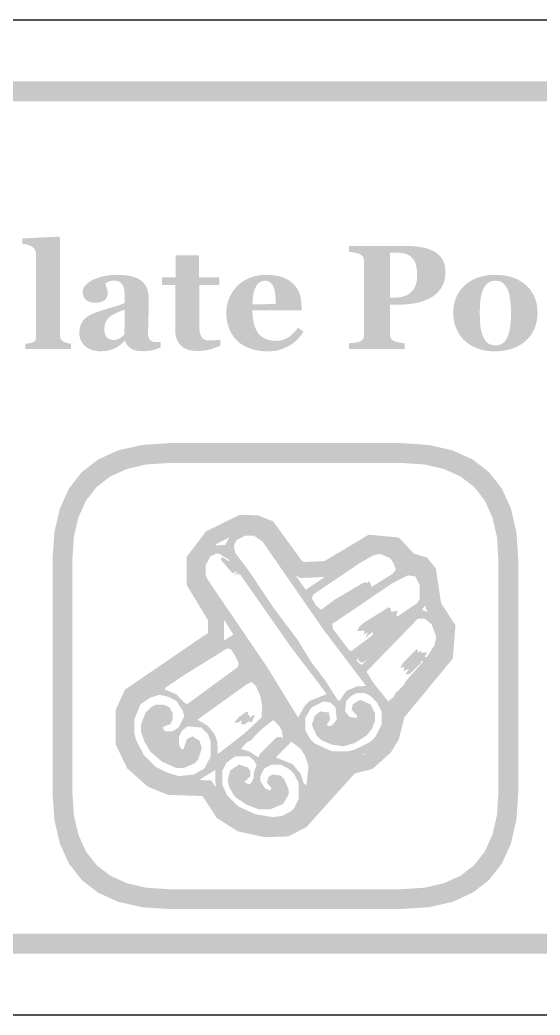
# Model space of a CAD drawing. Header units: millimetres. Extents: x 6 to 594, y 82 to 394.
# Drawn here: x 111.04 to 121.54, y 159.76 to 179.84 of the extents above; entities that cross this region are included whole.
import ezdxf

# ---------------------------------------------------------------- set-up
doc = ezdxf.new("R2010")
doc.units = ezdxf.units.MM
doc.layers.add('CUT', color=1, linetype='Continuous')
doc.layers.add('RASTER', color=7, linetype='Continuous')

msp = doc.modelspace()

# ---------------------------------------------------------------- hatches: boundary and pattern name
at = {"layer": 'RASTER'}
h = msp.add_hatch(color=7, dxfattribs=at)
h.paths.add_polyline_path([(75.2, 176.4), (75.234, 176.916), (75.338, 177.363), (75.509, 177.741), (75.75, 178.05), (76.059, 178.291), (76.438, 178.463), (76.884, 178.566), (77.4, 178.6), (134.6, 178.6), (135.116, 178.566), (135.563, 178.463), (135.941, 178.291), (136.25, 178.05), (136.491, 177.741), (136.663, 177.363), (136.766, 176.916), (136.8, 176.4), (136.8, 163.2), (136.766, 162.684), (136.663, 162.238), (136.491, 161.859), (136.25, 161.55), (135.941, 161.309), (135.563, 161.138), (135.116, 161.034), (134.6, 161), (77.4, 161), (76.884, 161.034), (76.438, 161.138), (76.059, 161.309), (75.75, 161.55), (75.509, 161.859), (75.338, 162.238), (75.234, 162.684), (75.2, 163.2)])
h.paths.add_polyline_path([(75.6, 176.4), (75.6, 163.2), (75.628, 162.778), (75.712, 162.413), (75.853, 162.103), (76.05, 161.85), (76.303, 161.653), (76.613, 161.513), (76.978, 161.428), (77.4, 161.4), (134.6, 161.4), (135.022, 161.428), (135.388, 161.513), (135.697, 161.653), (135.95, 161.85), (136.147, 162.103), (136.288, 162.413), (136.372, 162.778), (136.4, 163.2), (136.4, 176.4), (136.372, 176.822), (136.288, 177.188), (136.147, 177.497), (135.95, 177.75), (135.697, 177.947), (135.388, 178.088), (135.022, 178.172), (134.6, 178.2), (77.4, 178.2), (76.978, 178.172), (76.613, 178.088), (76.303, 177.947), (76.05, 177.75), (75.853, 177.497), (75.712, 177.188), (75.628, 176.822), (75.6, 176.4)])
for points in [[(112.07, 173.2), (111.151, 173.2), (111.151, 173.307), (111.161, 173.308), (111.17, 173.308), (111.179, 173.309), (111.189, 173.31), (111.198, 173.311), (111.207, 173.312), (111.216, 173.313), (111.225, 173.314), (111.234, 173.315), (111.243, 173.317), (111.251, 173.318), (111.259, 173.32), (111.267, 173.322), (111.274, 173.324), (111.282, 173.326), (111.289, 173.329), (111.3, 173.334), (111.31, 173.339), (111.32, 173.344), (111.328, 173.35), (111.336, 173.357), (111.342, 173.364), (111.348, 173.371), (111.353, 173.379), (111.356, 173.388), (111.36, 173.397), (111.363, 173.407), (111.365, 173.418), (111.367, 173.429), (111.368, 173.441), (111.369, 173.453), (111.369, 173.467), (111.369, 175.09), (111.369, 175.103), (111.368, 175.117), (111.366, 175.13), (111.364, 175.143), (111.361, 175.156), (111.357, 175.169), (111.352, 175.181), (111.347, 175.193), (111.341, 175.204), (111.334, 175.215), (111.327, 175.225), (111.32, 175.235), (111.312, 175.244), (111.304, 175.252), (111.295, 175.259), (111.286, 175.265), (111.278, 175.27), (111.269, 175.275), (111.26, 175.28), (111.249, 175.284), (111.238, 175.289), (111.225, 175.293), (111.212, 175.298), (111.197, 175.302), (111.183, 175.306), (111.168, 175.31), (111.155, 175.313), (111.141, 175.316), (111.129, 175.318), (111.116, 175.32), (111.104, 175.322), (111.093, 175.323), (111.093, 175.429), (111.829, 175.468), (111.851, 175.444), (111.851, 173.486), (111.852, 173.472), (111.853, 173.46), (111.854, 173.448), (111.856, 173.437), (111.859, 173.426), (111.862, 173.416), (111.866, 173.406), (111.87, 173.398), (111.875, 173.39), (111.881, 173.382), (111.888, 173.375), (111.895, 173.368), (111.903, 173.361), (111.912, 173.355), (111.922, 173.35), (111.932, 173.345), (111.939, 173.342), (111.947, 173.339), (111.954, 173.336), (111.962, 173.333), (111.97, 173.33), (111.977, 173.327), (111.985, 173.324), (111.993, 173.322), (112.002, 173.319), (112.01, 173.317), (112.019, 173.315), (112.029, 173.313), (112.038, 173.311), (112.048, 173.309), (112.059, 173.308), (112.07, 173.307)], [(115.087, 173.267), (115.064, 173.257), (115.039, 173.247), (115.015, 173.238), (114.99, 173.228), (114.965, 173.219), (114.939, 173.21), (114.913, 173.202), (114.886, 173.193), (114.859, 173.186), (114.83, 173.179), (114.8, 173.173), (114.768, 173.169), (114.734, 173.165), (114.7, 173.163), (114.663, 173.161), (114.626, 173.16), (114.57, 173.162), (114.519, 173.167), (114.471, 173.176), (114.427, 173.188), (114.386, 173.204), (114.349, 173.223), (114.316, 173.246), (114.287, 173.272), (114.261, 173.301), (114.238, 173.333), (114.219, 173.369), (114.204, 173.407), (114.192, 173.448), (114.183, 173.492), (114.178, 173.54), (114.176, 173.59), (114.176, 174.489), (113.912, 174.489), (113.912, 174.647), (114.182, 174.647), (114.182, 175.091), (114.658, 175.091), (114.658, 174.647), (115.068, 174.647), (115.068, 174.489), (114.661, 174.489), (114.661, 173.686), (114.662, 173.645), (114.664, 173.607), (114.668, 173.572), (114.673, 173.54), (114.679, 173.511), (114.688, 173.485), (114.697, 173.463), (114.708, 173.443), (114.722, 173.426), (114.737, 173.412), (114.755, 173.399), (114.775, 173.389), (114.797, 173.381), (114.822, 173.376), (114.85, 173.373), (114.879, 173.371), (114.89, 173.371), (114.901, 173.372), (114.913, 173.372), (114.926, 173.373), (114.941, 173.374), (114.956, 173.375), (114.972, 173.376), (114.989, 173.377), (115.006, 173.379), (115.022, 173.38), (115.036, 173.382), (115.049, 173.383), (115.06, 173.385), (115.071, 173.387), (115.08, 173.389), (115.087, 173.39)]]:
    msp.add_hatch(color=7, dxfattribs=at).paths.add_polyline_path(points)
h = msp.add_hatch(color=7, dxfattribs=at)
h.paths.add_polyline_path([(119.631, 174.759), (119.63, 174.715), (119.627, 174.674), (119.621, 174.634), (119.613, 174.595), (119.603, 174.558), (119.59, 174.523), (119.576, 174.489), (119.559, 174.456), (119.54, 174.425), (119.519, 174.396), (119.496, 174.368), (119.472, 174.341), (119.446, 174.316), (119.419, 174.293), (119.39, 174.271), (119.359, 174.25), (119.325, 174.23), (119.29, 174.212), (119.255, 174.195), (119.217, 174.18), (119.179, 174.165), (119.14, 174.153), (119.099, 174.142), (119.058, 174.132), (119.015, 174.123), (118.97, 174.116), (118.925, 174.109), (118.878, 174.104), (118.83, 174.1), (118.78, 174.097), (118.73, 174.096), (118.677, 174.095), (118.508, 174.095), (118.508, 173.511), (118.508, 173.498), (118.509, 173.485), (118.51, 173.473), (118.513, 173.461), (118.515, 173.45), (118.519, 173.439), (118.523, 173.429), (118.527, 173.419), (118.533, 173.41), (118.539, 173.401), (118.547, 173.392), (118.556, 173.384), (118.566, 173.376), (118.577, 173.369), (118.589, 173.363), (118.603, 173.357), (118.611, 173.354), (118.62, 173.351), (118.63, 173.348), (118.641, 173.345), (118.654, 173.342), (118.667, 173.338), (118.682, 173.335), (118.698, 173.332), (118.714, 173.329), (118.73, 173.326), (118.745, 173.323), (118.759, 173.321), (118.772, 173.319), (118.785, 173.317), (118.798, 173.315), (118.809, 173.314), (118.809, 173.2), (117.683, 173.2), (117.683, 173.314), (117.694, 173.315), (117.706, 173.317), (117.719, 173.318), (117.732, 173.32), (117.747, 173.321), (117.762, 173.323), (117.779, 173.325), (117.796, 173.327), (117.813, 173.329), (117.828, 173.331), (117.842, 173.333), (117.855, 173.336), (117.867, 173.338), (117.877, 173.341), (117.886, 173.344), (117.894, 173.346), (117.907, 173.353), (117.92, 173.359), (117.931, 173.366), (117.941, 173.372), (117.95, 173.38), (117.958, 173.387), (117.964, 173.395), (117.969, 173.404), (117.974, 173.412), (117.977, 173.422), (117.98, 173.433), (117.983, 173.444), (117.985, 173.456), (117.986, 173.469), (117.987, 173.483), (117.988, 173.497), (117.988, 174.964), (117.987, 174.976), (117.986, 174.988), (117.985, 175), (117.983, 175.011), (117.981, 175.022), (117.978, 175.033), (117.974, 175.043), (117.97, 175.052), (117.965, 175.061), (117.959, 175.07), (117.951, 175.079), (117.942, 175.087), (117.932, 175.094), (117.921, 175.101), (117.908, 175.108), (117.894, 175.115), (117.883, 175.119), (117.872, 175.123), (117.859, 175.127), (117.846, 175.131), (117.832, 175.135), (117.817, 175.139), (117.801, 175.143), (117.785, 175.146), (117.768, 175.149), (117.753, 175.152), (117.738, 175.155), (117.725, 175.158), (117.713, 175.16), (117.702, 175.162), (117.692, 175.163), (117.683, 175.164), (117.683, 175.279), (118.83, 175.279), (118.927, 175.277), (119.019, 175.271), (119.103, 175.261), (119.182, 175.247), (119.254, 175.229), (119.32, 175.207), (119.379, 175.18), (119.432, 175.15), (119.479, 175.116), (119.519, 175.078), (119.553, 175.035), (119.581, 174.988), (119.603, 174.937), (119.619, 174.882), (119.628, 174.822), (119.631, 174.759)])
h.paths.add_polyline_path([(119.06, 174.684), (119.058, 174.741), (119.054, 174.794), (119.047, 174.843), (119.036, 174.888), (119.023, 174.93), (119.007, 174.967), (118.987, 175.002), (118.965, 175.032), (118.939, 175.058), (118.909, 175.081), (118.874, 175.101), (118.834, 175.117), (118.79, 175.129), (118.741, 175.138), (118.687, 175.144), (118.629, 175.145), (118.508, 175.145), (118.508, 174.233), (118.569, 174.233), (118.627, 174.234), (118.682, 174.24), (118.733, 174.248), (118.781, 174.26), (118.824, 174.276), (118.865, 174.295), (118.901, 174.317), (118.935, 174.343), (118.964, 174.373), (118.989, 174.406), (119.011, 174.443), (119.029, 174.484), (119.042, 174.528), (119.052, 174.576), (119.058, 174.628), (119.06, 174.684)])
h = msp.add_hatch(color=7, dxfattribs=at)
h.paths.add_polyline_path([(113.885, 173.231), (113.868, 173.224), (113.851, 173.217), (113.833, 173.211), (113.814, 173.204), (113.795, 173.198), (113.775, 173.191), (113.754, 173.185), (113.732, 173.179), (113.71, 173.174), (113.688, 173.169), (113.665, 173.165), (113.642, 173.162), (113.618, 173.159), (113.595, 173.158), (113.571, 173.156), (113.546, 173.156), (113.503, 173.157), (113.462, 173.159), (113.424, 173.164), (113.39, 173.169), (113.358, 173.177), (113.329, 173.186), (113.304, 173.197), (113.281, 173.21), (113.261, 173.224), (113.242, 173.239), (113.225, 173.256), (113.21, 173.275), (113.196, 173.294), (113.184, 173.316), (113.174, 173.338), (113.165, 173.363), (113.156, 173.363), (113.144, 173.35), (113.132, 173.339), (113.12, 173.327), (113.108, 173.316), (113.096, 173.306), (113.084, 173.296), (113.072, 173.287), (113.061, 173.278), (113.049, 173.269), (113.037, 173.261), (113.025, 173.253), (113.013, 173.245), (113, 173.238), (112.988, 173.231), (112.975, 173.224), (112.962, 173.218), (112.945, 173.21), (112.928, 173.203), (112.911, 173.196), (112.894, 173.19), (112.878, 173.184), (112.861, 173.179), (112.845, 173.174), (112.829, 173.17), (112.812, 173.166), (112.794, 173.163), (112.774, 173.161), (112.753, 173.158), (112.73, 173.157), (112.705, 173.156), (112.679, 173.155), (112.651, 173.155), (112.609, 173.156), (112.569, 173.161), (112.531, 173.169), (112.494, 173.18), (112.458, 173.194), (112.424, 173.211), (112.392, 173.231), (112.361, 173.255), (112.333, 173.281), (112.309, 173.309), (112.288, 173.339), (112.271, 173.372), (112.258, 173.406), (112.248, 173.442), (112.243, 173.48), (112.241, 173.521), (112.241, 173.544), (112.243, 173.567), (112.245, 173.588), (112.248, 173.609), (112.251, 173.629), (112.256, 173.648), (112.261, 173.666), (112.267, 173.683), (112.274, 173.699), (112.282, 173.715), (112.29, 173.73), (112.299, 173.745), (112.309, 173.76), (112.319, 173.774), (112.33, 173.788), (112.342, 173.801), (112.353, 173.812), (112.365, 173.823), (112.377, 173.833), (112.389, 173.843), (112.402, 173.853), (112.416, 173.862), (112.43, 173.87), (112.444, 173.878), (112.458, 173.886), (112.473, 173.893), (112.489, 173.901), (112.504, 173.908), (112.52, 173.915), (112.537, 173.922), (112.554, 173.929), (112.571, 173.935), (112.604, 173.947), (112.64, 173.96), (112.677, 173.972), (112.716, 173.985), (112.756, 173.997), (112.798, 174.01), (112.842, 174.023), (112.887, 174.036), (112.932, 174.049), (112.973, 174.061), (113.011, 174.073), (113.047, 174.085), (113.079, 174.096), (113.108, 174.108), (113.134, 174.118), (113.156, 174.129), (113.156, 174.269), (113.156, 174.279), (113.156, 174.289), (113.156, 174.3), (113.155, 174.312), (113.154, 174.324), (113.153, 174.337), (113.152, 174.351), (113.151, 174.366), (113.149, 174.381), (113.147, 174.395), (113.144, 174.408), (113.141, 174.421), (113.138, 174.434), (113.134, 174.445), (113.13, 174.457), (113.126, 174.467), (113.12, 174.479), (113.114, 174.49), (113.107, 174.5), (113.099, 174.51), (113.091, 174.52), (113.082, 174.529), (113.072, 174.538), (113.061, 174.546), (113.05, 174.554), (113.038, 174.56), (113.024, 174.566), (113.01, 174.57), (112.995, 174.574), (112.98, 174.576), (112.963, 174.578), (112.946, 174.578), (112.93, 174.578), (112.915, 174.577), (112.9, 174.576), (112.886, 174.574), (112.873, 174.571), (112.861, 174.568), (112.849, 174.564), (112.838, 174.56), (112.827, 174.556), (112.817, 174.551), (112.808, 174.546), (112.799, 174.542), (112.79, 174.537), (112.783, 174.532), (112.775, 174.528), (112.768, 174.523), (112.77, 174.515), (112.772, 174.506), (112.774, 174.496), (112.777, 174.486), (112.78, 174.474), (112.784, 174.462), (112.788, 174.448), (112.793, 174.433), (112.798, 174.418), (112.802, 174.404), (112.806, 174.389), (112.809, 174.374), (112.811, 174.36), (112.812, 174.346), (112.813, 174.332), (112.814, 174.318), (112.814, 174.311), (112.813, 174.304), (112.812, 174.297), (112.81, 174.29), (112.809, 174.282), (112.806, 174.273), (112.804, 174.265), (112.801, 174.255), (112.797, 174.246), (112.793, 174.238), (112.789, 174.23), (112.784, 174.222), (112.779, 174.215), (112.774, 174.208), (112.768, 174.202), (112.762, 174.196), (112.754, 174.189), (112.745, 174.182), (112.736, 174.176), (112.727, 174.17), (112.717, 174.165), (112.707, 174.16), (112.697, 174.155), (112.687, 174.151), (112.676, 174.147), (112.663, 174.144), (112.649, 174.141), (112.634, 174.139), (112.617, 174.137), (112.599, 174.136), (112.58, 174.135), (112.559, 174.135), (112.529, 174.135), (112.501, 174.138), (112.475, 174.143), (112.451, 174.149), (112.428, 174.158), (112.408, 174.168), (112.389, 174.18), (112.373, 174.194), (112.358, 174.209), (112.345, 174.226), (112.334, 174.243), (112.326, 174.262), (112.319, 174.282), (112.314, 174.303), (112.311, 174.325), (112.31, 174.348), (112.311, 174.369), (112.314, 174.388), (112.319, 174.408), (112.326, 174.426), (112.335, 174.444), (112.346, 174.462), (112.36, 174.479), (112.375, 174.496), (112.392, 174.512), (112.409, 174.527), (112.428, 174.541), (112.447, 174.555), (112.468, 174.568), (112.489, 174.581), (112.511, 174.592), (112.534, 174.603), (112.557, 174.614), (112.582, 174.624), (112.607, 174.633), (112.633, 174.642), (112.66, 174.651), (112.688, 174.658), (112.717, 174.665), (112.746, 174.671), (112.776, 174.677), (112.805, 174.682), (112.834, 174.686), (112.862, 174.69), (112.89, 174.692), (112.917, 174.694), (112.943, 174.695), (112.969, 174.696), (113.004, 174.695), (113.039, 174.695), (113.072, 174.693), (113.105, 174.691), (113.137, 174.689), (113.169, 174.686), (113.2, 174.683), (113.23, 174.679), (113.259, 174.674), (113.288, 174.668), (113.315, 174.661), (113.343, 174.653), (113.369, 174.644), (113.395, 174.633), (113.419, 174.622), (113.444, 174.609), (113.466, 174.596), (113.487, 174.581), (113.506, 174.564), (113.525, 174.546), (113.543, 174.527), (113.559, 174.506), (113.574, 174.484), (113.588, 174.46), (113.6, 174.435), (113.611, 174.408), (113.62, 174.379), (113.628, 174.348), (113.634, 174.316), (113.638, 174.281), (113.641, 174.245), (113.641, 174.206), (113.641, 174.164), (113.641, 174.12), (113.64, 174.074), (113.64, 174.025), (113.639, 173.975), (113.638, 173.923), (113.636, 173.87), (113.635, 173.814), (113.633, 173.759), (113.632, 173.71), (113.631, 173.665), (113.63, 173.626), (113.629, 173.591), (113.629, 173.561), (113.628, 173.535), (113.628, 173.515), (113.628, 173.499), (113.629, 173.484), (113.631, 173.469), (113.633, 173.456), (113.636, 173.443), (113.639, 173.432), (113.643, 173.421), (113.648, 173.411), (113.653, 173.402), (113.659, 173.393), (113.666, 173.385), (113.673, 173.378), (113.681, 173.371), (113.69, 173.365), (113.699, 173.359), (113.709, 173.354), (113.715, 173.351), (113.723, 173.349), (113.731, 173.346), (113.741, 173.344), (113.751, 173.343), (113.762, 173.342), (113.774, 173.341), (113.787, 173.34), (113.8, 173.339), (113.813, 173.339), (113.826, 173.339), (113.838, 173.338), (113.85, 173.338), (113.862, 173.338), (113.873, 173.338), (113.885, 173.338)])
h.paths.add_polyline_path([(113.156, 173.994), (113.136, 173.987), (113.116, 173.98), (113.095, 173.972), (113.075, 173.964), (113.055, 173.956), (113.034, 173.948), (113.014, 173.939), (112.994, 173.93), (112.974, 173.921), (112.955, 173.912), (112.938, 173.903), (112.921, 173.893), (112.905, 173.884), (112.89, 173.874), (112.875, 173.865), (112.862, 173.855), (112.849, 173.844), (112.836, 173.833), (112.825, 173.821), (112.814, 173.808), (112.803, 173.795), (112.794, 173.78), (112.785, 173.766), (112.777, 173.75), (112.77, 173.734), (112.764, 173.717), (112.758, 173.699), (112.754, 173.681), (112.751, 173.662), (112.748, 173.642), (112.747, 173.621), (112.746, 173.6), (112.747, 173.572), (112.75, 173.547), (112.754, 173.523), (112.759, 173.501), (112.767, 173.482), (112.776, 173.464), (112.786, 173.448), (112.798, 173.434), (112.812, 173.422), (112.826, 173.412), (112.841, 173.403), (112.856, 173.396), (112.873, 173.39), (112.89, 173.386), (112.908, 173.384), (112.927, 173.383), (112.946, 173.384), (112.965, 173.385), (112.983, 173.388), (113, 173.391), (113.016, 173.396), (113.031, 173.402), (113.046, 173.408), (113.059, 173.416), (113.072, 173.425), (113.084, 173.434), (113.096, 173.443), (113.108, 173.453), (113.119, 173.463), (113.13, 173.474), (113.141, 173.486), (113.151, 173.497)])
h = msp.add_hatch(color=7, dxfattribs=at)
h.paths.add_polyline_path([(116.764, 173.55), (116.751, 173.529), (116.737, 173.509), (116.723, 173.489), (116.708, 173.469), (116.692, 173.449), (116.676, 173.43), (116.658, 173.411), (116.641, 173.393), (116.622, 173.374), (116.603, 173.357), (116.583, 173.34), (116.563, 173.324), (116.542, 173.308), (116.521, 173.294), (116.499, 173.279), (116.476, 173.266), (116.451, 173.252), (116.427, 173.24), (116.402, 173.228), (116.377, 173.217), (116.352, 173.207), (116.327, 173.198), (116.302, 173.189), (116.277, 173.182), (116.252, 173.175), (116.225, 173.169), (116.198, 173.164), (116.169, 173.16), (116.14, 173.157), (116.11, 173.155), (116.079, 173.154), (116.047, 173.153), (115.993, 173.154), (115.942, 173.157), (115.892, 173.162), (115.845, 173.169), (115.799, 173.177), (115.755, 173.188), (115.713, 173.2), (115.672, 173.215), (115.634, 173.231), (115.597, 173.248), (115.562, 173.267), (115.529, 173.287), (115.497, 173.308), (115.467, 173.331), (115.439, 173.355), (115.412, 173.38), (115.388, 173.407), (115.364, 173.435), (115.343, 173.463), (115.323, 173.494), (115.304, 173.525), (115.288, 173.557), (115.273, 173.591), (115.259, 173.626), (115.247, 173.661), (115.237, 173.698), (115.228, 173.735), (115.221, 173.773), (115.216, 173.812), (115.212, 173.851), (115.21, 173.891), (115.209, 173.932), (115.21, 173.97), (115.212, 174.006), (115.216, 174.043), (115.222, 174.079), (115.23, 174.114), (115.24, 174.15), (115.251, 174.184), (115.264, 174.219), (115.278, 174.253), (115.294, 174.285), (115.311, 174.317), (115.33, 174.348), (115.35, 174.378), (115.372, 174.407), (115.395, 174.435), (115.42, 174.463), (115.445, 174.488), (115.473, 174.512), (115.502, 174.535), (115.532, 174.557), (115.565, 174.577), (115.598, 174.596), (115.634, 174.614), (115.671, 174.631), (115.709, 174.646), (115.749, 174.659), (115.79, 174.67), (115.831, 174.679), (115.874, 174.687), (115.919, 174.692), (115.964, 174.695), (116.01, 174.696), (116.06, 174.695), (116.108, 174.692), (116.154, 174.689), (116.197, 174.683), (116.238, 174.676), (116.276, 174.668), (116.313, 174.657), (116.347, 174.646), (116.379, 174.633), (116.41, 174.619), (116.439, 174.603), (116.467, 174.586), (116.494, 174.569), (116.519, 174.55), (116.543, 174.529), (116.565, 174.508), (116.585, 174.487), (116.604, 174.464), (116.621, 174.441), (116.637, 174.417), (116.652, 174.392), (116.665, 174.366), (116.677, 174.339), (116.687, 174.311), (116.696, 174.283), (116.703, 174.254), (116.71, 174.224), (116.715, 174.195), (116.719, 174.165), (116.722, 174.135), (116.724, 174.104), (116.725, 174.073), (116.725, 173.978), (115.735, 173.978), (115.736, 173.905), (115.742, 173.837), (115.751, 173.773), (115.764, 173.713), (115.78, 173.659), (115.8, 173.608), (115.823, 173.562), (115.85, 173.521), (115.881, 173.484), (115.917, 173.452), (115.956, 173.425), (116, 173.403), (116.048, 173.386), (116.101, 173.374), (116.157, 173.367), (116.218, 173.364), (116.252, 173.365), (116.285, 173.369), (116.317, 173.375), (116.349, 173.383), (116.379, 173.394), (116.409, 173.406), (116.438, 173.422), (116.466, 173.44), (116.493, 173.459), (116.518, 173.48), (116.543, 173.502), (116.567, 173.525), (116.59, 173.55), (116.612, 173.575), (116.633, 173.602), (116.653, 173.631)])
h.paths.add_polyline_path([(116.205, 174.107), (116.205, 174.129), (116.204, 174.151), (116.204, 174.173), (116.203, 174.196), (116.201, 174.218), (116.2, 174.241), (116.198, 174.264), (116.196, 174.287), (116.194, 174.309), (116.191, 174.331), (116.188, 174.351), (116.184, 174.371), (116.18, 174.389), (116.175, 174.406), (116.171, 174.423), (116.165, 174.438), (116.159, 174.454), (116.152, 174.47), (116.144, 174.485), (116.136, 174.498), (116.127, 174.511), (116.118, 174.522), (116.108, 174.532), (116.097, 174.542), (116.086, 174.55), (116.074, 174.557), (116.062, 174.563), (116.048, 174.568), (116.034, 174.572), (116.02, 174.575), (116.004, 174.576), (115.988, 174.577), (115.961, 174.575), (115.934, 174.57), (115.91, 174.561), (115.887, 174.548), (115.865, 174.532), (115.844, 174.513), (115.825, 174.489), (115.808, 174.463), (115.792, 174.432), (115.778, 174.397), (115.766, 174.358), (115.756, 174.315), (115.748, 174.268), (115.741, 174.216), (115.737, 174.161), (115.735, 174.101)])
h = msp.add_hatch(color=7, dxfattribs=at)
h.paths.add_polyline_path([(121.266, 174.48), (121.292, 174.454), (121.317, 174.427), (121.34, 174.399), (121.361, 174.369), (121.381, 174.338), (121.4, 174.306), (121.416, 174.273), (121.431, 174.239), (121.445, 174.203), (121.456, 174.167), (121.466, 174.13), (121.474, 174.092), (121.48, 174.054), (121.485, 174.014), (121.488, 173.975), (121.489, 173.934), (121.488, 173.894), (121.485, 173.854), (121.481, 173.815), (121.474, 173.776), (121.466, 173.738), (121.457, 173.7), (121.445, 173.663), (121.432, 173.627), (121.417, 173.592), (121.401, 173.557), (121.383, 173.525), (121.363, 173.493), (121.341, 173.463), (121.318, 173.434), (121.294, 173.406), (121.267, 173.38), (121.238, 173.354), (121.207, 173.328), (121.174, 173.305), (121.14, 173.283), (121.105, 173.263), (121.069, 173.244), (121.031, 173.227), (120.991, 173.212), (120.95, 173.198), (120.908, 173.186), (120.864, 173.176), (120.819, 173.168), (120.773, 173.161), (120.725, 173.157), (120.675, 173.154), (120.624, 173.153), (120.58, 173.154), (120.537, 173.156), (120.494, 173.16), (120.453, 173.166), (120.412, 173.173), (120.372, 173.182), (120.333, 173.192), (120.295, 173.204), (120.258, 173.218), (120.222, 173.233), (120.188, 173.25), (120.154, 173.268), (120.121, 173.289), (120.09, 173.31), (120.059, 173.333), (120.03, 173.358), (120.002, 173.383), (119.977, 173.41), (119.953, 173.438), (119.93, 173.468), (119.909, 173.499), (119.889, 173.531), (119.871, 173.565), (119.854, 173.601), (119.839, 173.637), (119.826, 173.675), (119.814, 173.714), (119.805, 173.754), (119.798, 173.794), (119.793, 173.836), (119.79, 173.879), (119.789, 173.924), (119.79, 173.967), (119.793, 174.009), (119.797, 174.05), (119.803, 174.09), (119.811, 174.128), (119.821, 174.165), (119.832, 174.202), (119.846, 174.236), (119.861, 174.27), (119.877, 174.303), (119.896, 174.335), (119.916, 174.366), (119.938, 174.396), (119.962, 174.425), (119.988, 174.453), (120.015, 174.48), (120.043, 174.505), (120.072, 174.529), (120.103, 174.551), (120.136, 174.571), (120.17, 174.59), (120.206, 174.608), (120.243, 174.624), (120.282, 174.639), (120.323, 174.652), (120.364, 174.664), (120.407, 174.674), (120.451, 174.682), (120.495, 174.688), (120.542, 174.692), (120.589, 174.695), (120.637, 174.696), (120.688, 174.695), (120.737, 174.692), (120.784, 174.688), (120.83, 174.682), (120.875, 174.674), (120.917, 174.664), (120.959, 174.652), (120.999, 174.639), (121.037, 174.624), (121.074, 174.608), (121.109, 174.59), (121.143, 174.571), (121.176, 174.551), (121.207, 174.529), (121.237, 174.505), (121.266, 174.48)])
h.paths.add_polyline_path([(120.891, 173.465), (120.899, 173.486), (120.906, 173.508), (120.913, 173.532), (120.919, 173.556), (120.925, 173.581), (120.93, 173.608), (120.934, 173.636), (120.938, 173.664), (120.942, 173.694), (120.945, 173.725), (120.948, 173.758), (120.95, 173.791), (120.952, 173.826), (120.953, 173.862), (120.954, 173.899), (120.954, 173.937), (120.954, 173.963), (120.953, 173.99), (120.952, 174.018), (120.95, 174.047), (120.948, 174.076), (120.946, 174.107), (120.943, 174.139), (120.939, 174.171), (120.935, 174.203), (120.931, 174.234), (120.926, 174.262), (120.921, 174.289), (120.915, 174.314), (120.909, 174.338), (120.902, 174.359), (120.895, 174.379), (120.886, 174.402), (120.876, 174.423), (120.865, 174.443), (120.853, 174.462), (120.841, 174.479), (120.827, 174.495), (120.813, 174.51), (120.798, 174.524), (120.782, 174.537), (120.765, 174.547), (120.747, 174.556), (120.727, 174.564), (120.707, 174.57), (120.686, 174.574), (120.664, 174.576), (120.64, 174.577), (120.615, 174.576), (120.591, 174.573), (120.568, 174.569), (120.547, 174.563), (120.527, 174.555), (120.508, 174.545), (120.49, 174.533), (120.474, 174.52), (120.459, 174.505), (120.445, 174.489), (120.431, 174.472), (120.419, 174.454), (120.407, 174.435), (120.397, 174.415), (120.387, 174.394), (120.378, 174.372), (120.371, 174.351), (120.364, 174.328), (120.358, 174.305), (120.352, 174.281), (120.347, 174.256), (120.343, 174.231), (120.339, 174.204), (120.336, 174.176), (120.333, 174.148), (120.331, 174.12), (120.329, 174.091), (120.327, 174.062), (120.326, 174.033), (120.325, 174.003), (120.324, 173.973), (120.324, 173.943), (120.324, 173.904), (120.325, 173.866), (120.325, 173.831), (120.327, 173.797), (120.328, 173.765), (120.33, 173.734), (120.332, 173.705), (120.334, 173.678), (120.337, 173.652), (120.341, 173.626), (120.346, 173.6), (120.352, 173.573), (120.358, 173.547), (120.366, 173.521), (120.375, 173.494), (120.384, 173.468), (120.393, 173.446), (120.403, 173.425), (120.413, 173.405), (120.425, 173.387), (120.438, 173.369), (120.451, 173.353), (120.465, 173.338), (120.481, 173.325), (120.497, 173.312), (120.514, 173.301), (120.533, 173.292), (120.552, 173.285), (120.573, 173.279), (120.594, 173.275), (120.617, 173.273), (120.64, 173.272), (120.662, 173.273), (120.683, 173.275), (120.703, 173.279), (120.722, 173.284), (120.741, 173.291), (120.758, 173.299), (120.775, 173.309), (120.791, 173.321), (120.807, 173.334), (120.821, 173.348), (120.835, 173.364), (120.848, 173.381), (120.86, 173.4), (120.871, 173.42), (120.881, 173.442), (120.891, 173.465)])
h = msp.add_hatch(color=7, dxfattribs=at)
h.paths.add_polyline_path([(111.7, 168.95), (111.737, 169.501), (111.847, 169.978), (112.03, 170.382), (112.287, 170.713), (112.618, 170.97), (113.022, 171.153), (113.499, 171.263), (114.05, 171.3), (118.75, 171.3), (119.301, 171.263), (119.778, 171.153), (120.182, 170.97), (120.513, 170.713), (120.77, 170.382), (120.953, 169.978), (121.063, 169.501), (121.1, 168.95), (121.1, 164.25), (121.063, 163.699), (120.953, 163.222), (120.77, 162.818), (120.512, 162.488), (120.182, 162.23), (119.778, 162.047), (119.301, 161.937), (118.75, 161.9), (114.05, 161.9), (113.499, 161.937), (113.022, 162.047), (112.618, 162.23), (112.288, 162.488), (112.03, 162.818), (111.847, 163.222), (111.737, 163.699), (111.7, 164.25)])
h.paths.add_polyline_path([(112.1, 168.95), (112.1, 164.25), (112.13, 163.793), (112.222, 163.397), (112.374, 163.062), (112.587, 162.788), (112.862, 162.574), (113.197, 162.422), (113.593, 162.33), (114.05, 162.3), (118.75, 162.3), (119.207, 162.33), (119.603, 162.422), (119.938, 162.574), (120.213, 162.788), (120.426, 163.062), (120.578, 163.397), (120.67, 163.793), (120.7, 164.25), (120.7, 168.95), (120.67, 169.407), (120.578, 169.803), (120.426, 170.138), (120.213, 170.413), (119.938, 170.626), (119.603, 170.778), (119.207, 170.87), (118.75, 170.9), (114.05, 170.9), (113.593, 170.87), (113.197, 170.778), (112.862, 170.626), (112.587, 170.413), (112.374, 170.138), (112.222, 169.803), (112.13, 169.407), (112.1, 168.95)])
h = msp.add_hatch(color=7, dxfattribs=at)
h.paths.add_polyline_path([(115.472, 169.852), (115.841, 169.844), (116.152, 169.723), (116.736, 168.922), (116.775, 168.902), (117.191, 168.921), (118.082, 169.453), (118.69, 169.396), (118.993, 169.072), (119.256, 168.993), (119.436, 168.774), (119.544, 168.069), (119.833, 167.627), (119.778, 166.953), (118.801, 165.767), (118.69, 165.323), (118.524, 165.054), (118.16, 164.728), (117.797, 164.633), (116.826, 163.556), (116.46, 163.365), (115.982, 163.35), (115.439, 163.467), (115.018, 163.736), (114.726, 164.18), (114.035, 164.202), (113.624, 164.367), (113.208, 164.738), (112.971, 165.228), (112.971, 165.909), (113.161, 166.326), (114.839, 167.472), (114.839, 167.725), (114.41, 168.434), (114.41, 169.008), (114.797, 169.52)])
h.paths.add_polyline_path([(115.543, 169.53), (115.006, 169.266), (114.73, 168.901), (114.73, 168.524), (115.159, 167.814), (115.159, 167.303), (113.415, 166.112), (113.291, 165.839), (113.291, 165.302), (113.468, 164.935), (113.795, 164.643), (114.101, 164.52), (114.903, 164.495), (115.248, 163.969), (115.563, 163.768), (116.011, 163.671), (116.377, 163.683), (116.627, 163.813), (117.624, 164.919), (118.004, 165.018), (118.276, 165.262), (118.392, 165.448), (118.508, 165.915), (119.467, 167.079), (119.505, 167.543), (119.238, 167.952), (119.133, 168.639), (119.071, 168.715), (118.819, 168.79), (118.539, 169.089), (118.156, 169.125), (117.286, 168.606), (116.704, 168.578), (116.522, 168.672), (115.948, 169.458), (115.777, 169.525), (115.543, 169.53)])
h = msp.add_hatch(color=7, dxfattribs=at)
h.paths.add_polyline_path([(115.538, 169.594), (115.762, 169.604), (116.006, 169.48), (116.81, 168.342), (117.861, 169.045), (118.173, 169.202), (118.44, 169.202), (118.618, 169.112), (118.685, 169.045), (118.799, 168.824), (119.01, 168.8), (119.154, 168.71), (119.277, 168.466), (119.277, 168.164), (119.22, 168.02), (119.154, 167.94), (119.388, 167.839), (119.488, 167.739), (119.612, 167.428), (119.579, 167.193), (119.421, 166.915), (118.531, 165.864), (118.507, 165.62), (118.44, 165.419), (118.35, 165.275), (118.116, 165.074), (117.66, 164.893), (117.513, 164.706), (117.326, 164.525), (117.279, 164.438), (117.024, 164.19), (116.977, 164.103), (116.609, 163.735), (116.365, 163.611), (115.896, 163.611), (115.561, 163.711), (115.283, 163.869), (115.149, 164.003), (115.025, 164.214), (114.992, 164.314), (114.982, 164.706), (114.624, 164.481), (114.389, 164.415), (114.122, 164.448), (113.743, 164.605), (113.643, 164.672), (113.375, 164.974), (113.218, 165.318), (113.218, 165.486), (113.184, 165.553), (113.251, 165.921), (113.408, 166.199), (115.35, 167.438), (114.969, 168.04), (114.781, 168.288), (114.657, 168.533), (114.624, 168.767), (114.734, 169.058), (114.815, 169.145), (114.992, 169.236), (115.183, 169.246), (115.317, 169.48)])
h.paths.add_polyline_path([(115.595, 169.436), (115.417, 169.346), (115.36, 169.236), (115.384, 169.092), (115.672, 168.71), (116.154, 167.987), (116.643, 167.337), (116.924, 166.882), (117.212, 166.5), (117.459, 166.112), (117.493, 166.099), (117.627, 166.299), (117.838, 166.39), (118.029, 166.4), (117.158, 167.552), (115.939, 169.313), (115.762, 169.436)])
h.paths.add_polyline_path([(114.992, 169.068), (114.882, 169.011), (114.791, 168.834), (114.791, 168.633), (114.848, 168.522), (116.04, 166.768), (116.656, 165.764), (116.79, 165.998), (116.89, 166.099), (117.225, 166.232), (117.212, 166.266), (116.489, 167.217), (115.484, 168.656), (115.437, 168.643), (115.437, 168.69), (115.37, 168.61), (115.417, 168.723), (115.35, 168.676), (115.317, 168.69), (115.116, 168.924), (115.092, 168.968), (115.126, 169.001), (115.27, 168.911), (115.27, 168.944), (115.059, 169.068)])
h.paths.add_polyline_path([(118.306, 169.068), (118.173, 169.035), (117.895, 168.877), (116.957, 168.241), (116.934, 168.164), (117.024, 168.02), (117.125, 167.94), (117.392, 168.141), (117.962, 168.476), (118.005, 168.499), (118.062, 168.476), (118.096, 168.522), (118.139, 168.399), (118.551, 168.656), (118.631, 168.743), (118.584, 168.877), (118.517, 168.978)])
h.paths.add_polyline_path([(118.876, 168.633), (118.564, 168.476), (117.346, 167.652), (117.359, 167.552), (117.694, 167.116), (117.747, 167.116), (118.149, 167.418), (118.173, 167.461), (118.149, 167.485), (118.015, 167.371), (118.062, 167.485), (117.982, 167.438), (117.995, 167.518), (117.848, 167.505), (117.895, 167.605), (118.029, 167.706), (118.484, 167.987), (118.517, 167.973), (118.541, 167.896), (118.665, 167.92), (118.641, 167.829), (118.665, 167.806), (119.066, 168.074), (119.11, 168.164), (119.11, 168.432), (119.02, 168.61)])
h.paths.add_polyline_path([(119.077, 167.762), (118.039, 166.691), (118.163, 166.48), (118.474, 166.089), (118.584, 166.179), (118.631, 166.266), (118.785, 166.413), (118.832, 166.5), (119.177, 166.892), (119.154, 166.915), (119.12, 166.848), (118.899, 166.634), (118.819, 166.634), (118.899, 166.748), (118.785, 166.701), (118.799, 166.782), (118.718, 166.768), (118.785, 166.882), (119.053, 167.15), (119.087, 167.069), (119.12, 167.116), (119.154, 167.069), (119.267, 167.083), (119.21, 166.992), (119.254, 166.982), (119.411, 167.227), (119.445, 167.394), (119.354, 167.639), (119.21, 167.762)])
h.paths.add_polyline_path([(115.226, 167.16), (114.379, 166.634), (113.978, 166.366), (113.964, 166.333), (114.199, 166.232), (114.379, 166.045), (114.433, 166.045), (115.437, 166.782), (115.461, 166.859), (115.37, 167.036), (115.303, 167.136)])
h.paths.add_polyline_path([(117.871, 166.959), (117.838, 166.925), (117.861, 166.882), (117.938, 166.825), (118.062, 166.936), (117.948, 166.869), (117.881, 166.902)])
h.paths.add_polyline_path([(115.719, 166.48), (115.618, 166.433), (114.624, 165.72), (114.835, 165.596), (114.969, 165.429), (115.025, 165.285), (115.036, 165.027), (115.571, 165.442), (115.919, 165.764), (115.929, 166.022), (115.896, 166.189), (115.806, 166.4)])
h.paths.add_polyline_path([(117.838, 166.256), (117.727, 166.199), (117.627, 166.099), (117.603, 165.888), (117.694, 165.777), (117.838, 165.754), (117.848, 165.797), (117.737, 165.921), (117.761, 166.032), (117.905, 166.122), (118.116, 166.032), (118.206, 165.854), (118.206, 165.687), (118.149, 165.543), (118.049, 165.409), (117.804, 165.252), (117.57, 165.185), (117.336, 165.218), (117.125, 165.308), (117.024, 165.409), (116.934, 165.62), (116.991, 165.797), (117.101, 165.888), (117.279, 165.864), (117.302, 165.72), (117.235, 165.62), (117.269, 165.586), (117.346, 165.61), (117.436, 165.72), (117.413, 165.965), (117.312, 166.065), (117.168, 166.089), (116.924, 165.965), (116.8, 165.754), (116.8, 165.519), (116.89, 165.342), (116.991, 165.241), (117.336, 165.084), (117.67, 165.084), (117.804, 165.118), (118.116, 165.275), (118.216, 165.375), (118.34, 165.62), (118.34, 165.888), (118.25, 166.065), (118.116, 166.199), (118.005, 166.256)])
h.paths.add_polyline_path([(113.854, 166.222), (113.676, 166.166), (113.475, 166.032), (113.351, 165.72), (113.351, 165.452), (113.385, 165.318), (113.542, 165.007), (113.777, 164.773), (114.021, 164.649), (114.255, 164.582), (114.557, 164.615), (114.768, 164.739), (114.892, 164.984), (114.892, 165.285), (114.835, 165.429), (114.701, 165.563), (114.423, 165.586), (114.312, 165.496), (114.255, 165.385), (114.255, 165.218), (114.299, 165.128), (114.346, 165.128), (114.413, 165.329), (114.523, 165.385), (114.667, 165.295), (114.714, 165.141), (114.634, 164.907), (114.567, 164.84), (114.356, 164.749), (114.188, 164.749), (113.911, 164.873), (113.676, 165.074), (113.552, 165.285), (113.485, 165.486), (113.485, 165.62), (113.576, 165.864), (113.676, 165.965), (113.787, 166.022), (113.954, 166.022), (114.065, 165.965), (114.122, 165.854), (114.122, 165.72), (114.078, 165.63), (113.931, 165.576), (113.944, 165.509), (113.988, 165.486), (114.122, 165.486), (114.245, 165.563), (114.356, 165.787), (114.332, 165.898), (114.199, 166.099), (114.021, 166.189)])
h.paths.add_polyline_path([(115.605, 165.878), (115.652, 165.878), (115.638, 165.831), (115.705, 165.764), (115.739, 165.811), (115.785, 165.811), (115.719, 165.663), (115.662, 165.687), (115.585, 165.63), (115.504, 165.63), (115.518, 165.71), (115.451, 165.663), (115.37, 165.663), (115.451, 165.764)])
h.paths.add_polyline_path([(116.154, 165.71), (115.919, 165.529), (115.705, 165.308), (115.618, 165.262), (115.504, 165.128), (115.662, 165.084), (115.852, 164.96), (115.886, 165.027), (116.221, 165.362), (116.321, 165.375), (116.355, 165.329), (116.331, 165.486), (116.274, 165.596)])
h.paths.add_polyline_path([(116.522, 165.275), (116.207, 164.96), (116.542, 164.826), (116.71, 164.625), (116.766, 164.448), (116.823, 164.391), (116.867, 164.783), (116.8, 164.984), (116.71, 165.128)])
h.paths.add_polyline_path([(115.394, 164.984), (115.216, 164.86), (115.126, 164.682), (115.126, 164.415), (115.216, 164.204), (115.451, 163.969), (115.796, 163.812), (116.14, 163.755), (116.331, 163.778), (116.509, 163.869), (116.576, 163.936), (116.666, 164.113), (116.666, 164.448), (116.576, 164.625), (116.475, 164.726), (116.298, 164.816), (116.13, 164.816), (115.973, 164.739), (115.896, 164.582), (115.896, 164.481), (115.986, 164.338), (116.087, 164.291), (116.12, 164.338), (116.03, 164.448), (116.053, 164.558), (116.13, 164.615), (116.308, 164.592), (116.375, 164.525), (116.465, 164.314), (116.465, 164.214), (116.355, 164.023), (116.097, 163.912), (115.862, 163.912), (115.618, 164.003), (115.417, 164.137), (115.35, 164.204), (115.26, 164.381), (115.236, 164.505), (115.283, 164.692), (115.461, 164.816), (115.638, 164.759), (115.695, 164.682), (115.695, 164.582), (115.571, 164.458), (115.662, 164.415), (115.705, 164.438), (115.762, 164.548), (115.762, 164.649), (115.819, 164.806), (115.772, 164.893), (115.662, 164.984)])

# ---------------------------------------------------------------- linework, layer by layer
at = {"layer": 'CUT'}
for points in [[(76.999, 179.84), (135.001, 179.84)], [(135.001, 159.76), (76.999, 159.76)]]:
    msp.add_lwpolyline(points, dxfattribs=at)

doc.saveas('drawing.dxf')
